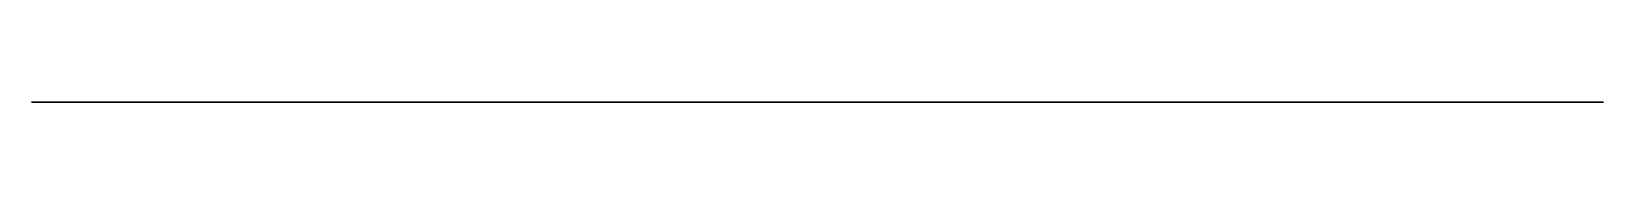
# Model space of a CAD drawing. Header units: millimetres. Extents: x 24.3 to 40.5, y 0 to 0.
import ezdxf

# ---------------------------------------------------------------- set-up
doc = ezdxf.new("R2010")
doc.units = ezdxf.units.MM
doc.layers.get('0').update_dxf_attribs({"color": 194, "true_color": 0x551cb1})

msp = doc.modelspace()

# ---------------------------------------------------------------- linework, layer by layer
at = {"color": 251, "true_color": 0x565656}
msp.add_polyline3d([(37.514, 0, -67.656), (33.983, 0, -67.259), (33.983, 0, -66.397), (34.308, 0, -66.287), (34.629, 0, -66.164), (34.945, 0, -66.028), (35.256, 0, -65.88), (35.561, 0, -65.719), (35.859, 0, -65.548), (36.15, 0, -65.365), (36.433, 0, -65.171), (36.714, 0, -64.962), (36.985, 0, -64.743), (37.247, 0, -64.514), (37.498, 0, -64.274), (37.739, 0, -64.026), (37.967, 0, -63.768), (38.184, 0, -63.501), (38.387, 0, -63.225), (38.576, 0, -62.942), (38.751, 0, -62.65), (38.912, 0, -62.351), (39.056, 0, -62.045), (39.184, 0, -61.731), (39.295, 0, -61.411), (39.388, 0, -61.085), (39.462, 0, -60.753), (39.519, 0, -60.413), (39.559, 0, -60.071), (39.581, 0, -59.727), (39.587, 0, -59.383), (39.575, 0, -59.039), (39.546, 0, -58.695), (39.5, 0, -58.354), (39.438, 0, -58.014), (39.365, 0, -57.703), (39.279, 0, -57.395), (39.178, 0, -57.093), (39.065, 0, -56.795), (38.938, 0, -56.504), (38.798, 0, -56.218), (38.645, 0, -55.94), (38.48, 0, -55.668), (38.302, 0, -55.404), (38.113, 0, -55.148), (37.911, 0, -54.901), (37.698, 0, -54.663), (37.473, 0, -54.434), (37.238, 0, -54.215), (36.991, 0, -54.007), (36.734, 0, -53.81), (36.423, 0, -53.596), (36.101, 0, -53.399), (35.768, 0, -53.22), (35.426, 0, -53.058), (35.076, 0, -52.916), (34.719, 0, -52.791), (34.356, 0, -52.687), (33.988, 0, -52.601), (33.988, 0, -51.731), (34.247, 0, -51.72), (34.507, 0, -51.697), (35.029, 0, -51.627), (36.067, 0, -51.454), (36.525, 0, -51.371), (36.979, 0, -51.266), (37.424, 0, -51.136), (37.857, 0, -50.98), (38.277, 0, -50.798), (38.48, 0, -50.696), (38.679, 0, -50.587), (38.872, 0, -50.471), (39.06, 0, -50.347), (39.242, 0, -50.216), (39.418, 0, -50.076), (39.618, 0, -49.9), (39.714, 0, -49.808), (39.806, 0, -49.712), (39.894, 0, -49.612), (39.976, 0, -49.509), (40.053, 0, -49.401), (40.122, 0, -49.29), (40.185, 0, -49.173), (40.242, 0, -49.053), (40.292, 0, -48.93), (40.335, 0, -48.804), (40.372, 0, -48.676), (40.402, 0, -48.547), (40.426, 0, -48.416), (40.443, 0, -48.284), (40.452, 0, -48.171), (40.456, 0, -48.058), (40.456, 0, -47.945), (40.452, 0, -47.832), (40.443, 0, -47.718), (40.43, 0, -47.605), (40.412, 0, -47.492), (40.391, 0, -47.38), (40.365, 0, -47.268), (40.335, 0, -47.157), (40.265, 0, -46.937), (40.179, 0, -46.721), (40.079, 0, -46.51), (40.026, 0, -46.412), (39.969, 0, -46.315), (39.909, 0, -46.221), (39.845, 0, -46.129), (39.777, 0, -46.039), (39.706, 0, -45.951), (39.633, 0, -45.866), (39.556, 0, -45.783), (39.394, 0, -45.626), (39.309, 0, -45.552), (39.221, 0, -45.481), (39.132, 0, -45.413), (39.04, 0, -45.348), (38.946, 0, -45.287), (38.85, 0, -45.23), (38.85, 0, -24.924), (37.499, 0, -23.122), (37.499, 0, -22.495), (37.65, 0, -22.436), (37.798, 0, -22.372), (37.944, 0, -22.302), (38.087, 0, -22.228), (38.226, 0, -22.149), (38.363, 0, -22.065), (38.497, 0, -21.976), (38.628, 0, -21.882), (38.755, 0, -21.784), (38.878, 0, -21.682), (38.998, 0, -21.575), (39.114, 0, -21.464), (39.227, 0, -21.348), (39.335, 0, -21.229), (39.439, 0, -21.106), (39.539, 0, -20.978), (39.635, 0, -20.847), (39.725, 0, -20.714), (39.811, 0, -20.577), (39.891, 0, -20.437), (39.967, 0, -20.295), (40.037, 0, -20.151), (40.102, 0, -20.004), (40.162, 0, -19.855), (40.217, 0, -19.704), (40.266, 0, -19.551), (40.31, 0, -19.397), (40.348, 0, -19.241), (40.381, 0, -19.083), (40.408, 0, -18.924), (40.43, 0, -18.764), (40.446, 0, -18.603), (40.455, 0, -18.44), (40.459, 0, -18.277), (40.456, 0, -18.112), (40.447, 0, -17.947), (40.431, 0, -17.782), (40.41, 0, -17.617), (40.35, 0, -17.288), (40.268, 0, -16.964), (40.165, 0, -16.647), (40.041, 0, -16.34), (39.972, 0, -16.192), (39.899, 0, -16.046), (39.686, 0, -15.661), (39.46, 0, -15.284), (38.969, 0, -14.55), (38.431, 0, -13.845), (37.852, 0, -13.167), (37.237, 0, -12.517), (36.594, 0, -11.894), (35.927, 0, -11.298), (35.242, 0, -10.728), (33.297, 0, -9.161), (32.829, 0, -8.745), (32.383, 0, -8.313), (31.969, 0, -7.863), (31.776, 0, -7.63), (31.594, 0, -7.392), (31.386, 0, -7.09), (31.178, 0, -6.757), (30.778, 0, -6.037), (30.418, 0, -5.294), (30.122, 0, -4.594), (29.992, 0, -4.231), (29.881, 0, -3.857), (29.787, 0, -3.472), (29.708, 0, -3.077), (29.593, 0, -2.266), (29.523, 0, -1.435), (29.482, 0, 1.864), (29.853, 0, 1.873), (30.226, 0, 1.901), (30.594, 0, 1.952), (30.775, 0, 1.987), (30.952, 0, 2.029), (31.127, 0, 2.077), (31.297, 0, 2.134), (31.462, 0, 2.198), (31.622, 0, 2.271), (31.775, 0, 2.352), (31.922, 0, 2.443), (31.993, 0, 2.492), (32.062, 0, 2.543), (32.129, 0, 2.597), (32.193, 0, 2.653), (32.332, 0, 2.785), (32.463, 0, 2.926), (32.586, 0, 3.073), (32.701, 0, 3.228), (32.808, 0, 3.389), (32.906, 0, 3.555), (32.996, 0, 3.726), (33.077, 0, 3.902), (33.15, 0, 4.082), (33.213, 0, 4.265), (33.268, 0, 4.452), (33.312, 0, 4.64), (33.348, 0, 4.83), (33.374, 0, 5.021), (33.389, 0, 5.213), (33.395, 0, 5.405), (33.391, 0, 5.596), (33.377, 0, 5.786), (33.353, 0, 5.975), (33.319, 0, 6.161), (33.276, 0, 6.346), (33.224, 0, 6.528), (33.162, 0, 6.707), (33.092, 0, 6.882), (33.013, 0, 7.054), (32.925, 0, 7.222), (32.829, 0, 7.386), (32.725, 0, 7.544), (32.613, 0, 7.697), (32.493, 0, 7.845), (32.366, 0, 7.987), (32.231, 0, 8.122), (32.089, 0, 8.251), (31.94, 0, 8.372), (31.786, 0, 8.485), (31.625, 0, 8.591), (31.459, 0, 8.689), (31.287, 0, 8.778), (31.111, 0, 8.858), (30.929, 0, 8.93), (30.916, 0, 9.244), (30.885, 0, 9.556), (30.835, 0, 9.864), (30.766, 0, 10.17), (30.68, 0, 10.47), (30.575, 0, 10.765), (30.453, 0, 11.054), (30.314, 0, 11.335), (30.158, 0, 11.608), (29.985, 0, 11.871), (29.798, 0, 12.123), (29.595, 0, 12.363), (29.379, 0, 12.591), (29.15, 0, 12.805), (28.908, 0, 13.006), (28.654, 0, 13.192), (28.445, 0, 13.327), (28.229, 0, 13.45), (28.006, 0, 13.561), (27.778, 0, 13.66), (27.544, 0, 13.747), (27.306, 0, 13.821), (27.065, 0, 13.883), (26.82, 0, 13.934), (26.52, 0, 13.98), (26.216, 0, 14.015), (25.597, 0, 14.056), (24.344, 0, 14.072), (24.334, 0, -116.888), (40.33, 0, -116.888), (40.33, 0, -70.567), (40.33, 0, -70.076), (40.322, 0, -69.833), (40.304, 0, -69.593), (40.29, 0, -69.475), (40.272, 0, -69.359), (40.249, 0, -69.246), (40.22, 0, -69.134), (40.186, 0, -69.025), (40.145, 0, -68.919), (40.122, 0, -68.868), (40.097, 0, -68.817), (40.07, 0, -68.767), (40.042, 0, -68.717), (39.976, 0, -68.616), (39.904, 0, -68.519), (39.826, 0, -68.427), (39.742, 0, -68.339), (39.653, 0, -68.256), (39.56, 0, -68.179), (39.462, 0, -68.108), (39.36, 0, -68.042), (39.26, 0, -67.987), (39.156, 0, -67.938), (39.05, 0, -67.895), (38.94, 0, -67.859), (38.829, 0, -67.827), (38.714, 0, -67.8), (38.481, 0, -67.758)], close=True, dxfattribs=at)

doc.saveas('drawing.dxf')
